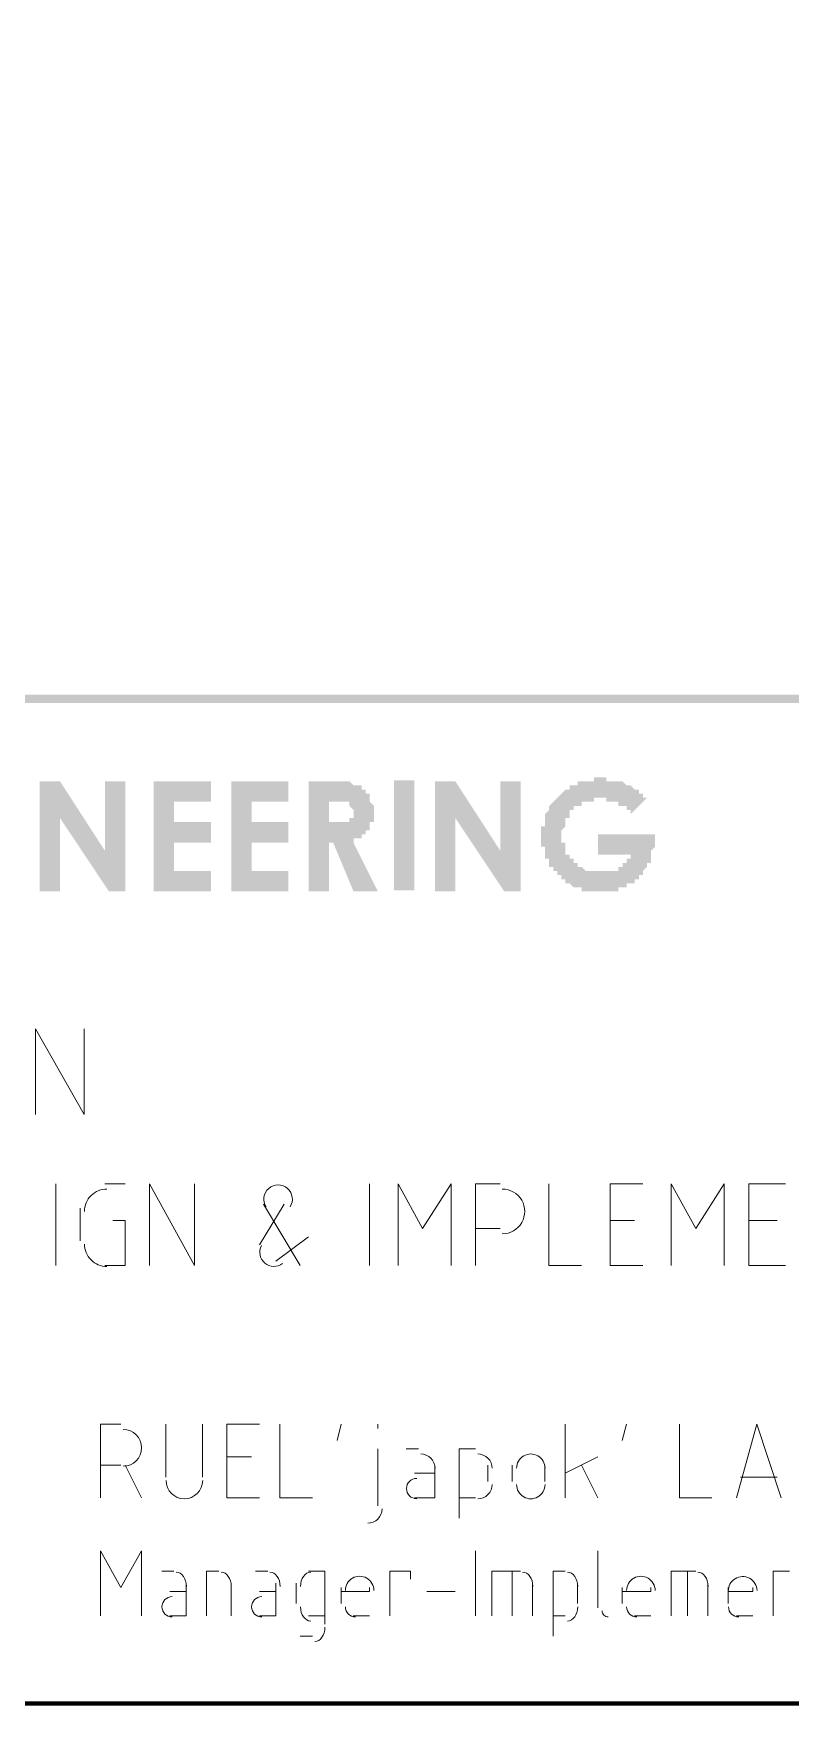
# Model space of a CAD drawing. Header units: millimetres. Extents: x 0.09 to 0.957, y 0.015 to 0.727.
# Drawn here: x 0.16507 to 0.18468, y 0.01506 to 0.05838 of the extents above; entities that cross this region are included whole.
import ezdxf

# ---------------------------------------------------------------- set-up
doc = ezdxf.new("R2010")
doc.units = ezdxf.units.MM
doc.layers.add('PDF_0', color=7, linetype='Continuous')

msp = doc.modelspace()

# ---------------------------------------------------------------- hatches: boundary and pattern name
at = {"layer": 'PDF_0', "true_color": 0x808080, "transparency": 33554559}
for points in [[(0.1652287951660141, 0.0390016064453122), (0.1657567736816391, 0.0390016064453122), (0.1669183264160141, 0.0372064794921872), (0.1669183264160141, 0.0390016064453122), (0.1674463049316391, 0.0390016064453122), (0.1674463049316391, 0.0361505224609372), (0.1670239221191391, 0.0361505224609372), (0.1657567736816391, 0.0380512451171872), (0.1657567736816391, 0.0361505224609372), (0.1652287951660141, 0.0361505224609372)], [(0.1681855957031234, 0.0390016064453122), (0.1696639355468734, 0.0390016064453122), (0.1696639355468734, 0.0384736279296872), (0.1687135742187484, 0.0384736279296872), (0.1687135742187484, 0.0379456494140622), (0.1696639355468734, 0.0379456494140622), (0.1696639355468734, 0.0374176708984372), (0.1687135742187484, 0.0374176708984372), (0.1687135742187484, 0.0366785009765622), (0.1696639355468734, 0.0366785009765622), (0.1696639355468734, 0.0361505224609372), (0.1681855957031234, 0.0361505224609372)], [(0.1701919946289047, 0.0390016064453122), (0.1716703344726547, 0.0390016064453122), (0.1716703344726547, 0.0384736279296872), (0.1707199731445297, 0.0384736279296872), (0.1707199731445297, 0.0379456494140622), (0.1716703344726547, 0.0379456494140622), (0.1716703344726547, 0.0374176708984372), (0.1707199731445297, 0.0374176708984372), (0.1707199731445297, 0.0366785009765622), (0.1716703344726547, 0.0366785009765622), (0.1716703344726547, 0.0361505224609372), (0.1701919946289047, 0.0361505224609372)], [(0.1754719946289046, 0.0390016064453122), (0.1759999731445296, 0.0390016064453122), (0.1771615258789046, 0.0372064794921872), (0.1771615258789046, 0.0390016064453122), (0.1776895043945296, 0.0390016064453122), (0.1776895043945296, 0.0361505224609372), (0.1772671215820296, 0.0361505224609372), (0.1759999731445296, 0.0380512451171872), (0.1759999731445296, 0.0361505224609372), (0.1754719946289046, 0.0361505224609372)], [(0.180963199462889, 0.0385791699218746), (0.180540816650389, 0.0381567871093746), (0.180540816650389, 0.0381567871093746), (0.180540816650389, 0.0382623828124996), (0.180435220947264, 0.0382623828124996), (0.180435220947264, 0.0382623828124996), (0.180435220947264, 0.0382623828124996), (0.180435220947264, 0.0383679785156246), (0.180329625244139, 0.0383679785156246), (0.180329625244139, 0.0383679785156246), (0.180329625244139, 0.0383679785156246), (0.180224029541014, 0.0383679785156246), (0.180224029541014, 0.0384735742187496), (0.180224029541014, 0.0384735742187496), (0.180118433837889, 0.0384735742187496), (0.180118433837889, 0.0384735742187496), (0.180118433837889, 0.0384735742187496), (0.180012838134764, 0.0384735742187496), (0.180012838134764, 0.0384735742187496), (0.180012838134764, 0.0384735742187496), (0.179907242431639, 0.0384735742187496), (0.179907242431639, 0.0384735742187496), (0.179907242431639, 0.0385791699218746), (0.179801646728514, 0.0385791699218746), (0.179801646728514, 0.0385791699218746), (0.179801646728514, 0.0385791699218746), (0.179696051025389, 0.0385791699218746), (0.179696051025389, 0.0385791699218746), (0.179696051025389, 0.0385791699218746), (0.179590455322264, 0.0385791699218746), (0.179590455322264, 0.0385791699218746), (0.179590455322264, 0.0384735742187496), (0.179484859619139, 0.0384735742187496), (0.179484859619139, 0.0384735742187496), (0.179484859619139, 0.0384735742187496), (0.179379263916014, 0.0384735742187496), (0.179379263916014, 0.0384735742187496), (0.179379263916014, 0.0384735742187496), (0.179273668212889, 0.0384735742187496), (0.179273668212889, 0.0384735742187496), (0.179273668212889, 0.0383679785156246), (0.179168072509764, 0.0383679785156246), (0.179168072509764, 0.0383679785156246), (0.179168072509764, 0.0383679785156246), (0.179062476806639, 0.0383679785156246), (0.179062476806639, 0.0382623828124996), (0.179062476806639, 0.0382623828124996), (0.179062476806639, 0.0382623828124996), (0.178956881103514, 0.0382623828124996), (0.178956881103514, 0.0381567871093746), (0.178956881103514, 0.0381567871093746), (0.178956881103514, 0.0381567871093746), (0.178956881103514, 0.0380511914062496), (0.178851285400389, 0.0380511914062496), (0.178851285400389, 0.0380511914062496), (0.178851285400389, 0.0379455957031246), (0.178851285400389, 0.0379455957031246), (0.178851285400389, 0.0379455957031246), (0.178851285400389, 0.0378399999999996), (0.178851285400389, 0.0378399999999996), (0.178851285400389, 0.0378399999999996), (0.178745689697264, 0.0377344042968746), (0.178745689697264, 0.0377344042968746), (0.178745689697264, 0.0377344042968746), (0.178745689697264, 0.0376288085937496), (0.178745689697264, 0.0376288085937496), (0.178745689697264, 0.0376288085937496), (0.178745689697264, 0.0375232128906246), (0.178745689697264, 0.0375232128906246), (0.178745689697264, 0.0375232128906246), (0.178745689697264, 0.0374176171874996), (0.178745689697264, 0.0374176171874996), (0.178851285400389, 0.0374176171874996), (0.178851285400389, 0.0373120214843746), (0.178851285400389, 0.0373120214843746), (0.178851285400389, 0.0373120214843746), (0.178851285400389, 0.0372064257812496), (0.178851285400389, 0.0372064257812496), (0.178851285400389, 0.0372064257812496), (0.178851285400389, 0.0371008300781246), (0.178956881103514, 0.0371008300781246), (0.178956881103514, 0.0371008300781246), (0.178956881103514, 0.0369952343749996), (0.178956881103514, 0.0369952343749996), (0.179062476806639, 0.0369952343749996), (0.179062476806639, 0.0369952343749996), (0.179062476806639, 0.0368896386718746), (0.179062476806639, 0.0368896386718746), (0.179062476806639, 0.0368896386718746), (0.179168072509764, 0.0368896386718746), (0.179168072509764, 0.0368896386718746), (0.179168072509764, 0.0367840429687496), (0.179168072509764, 0.0367840429687496), (0.179273668212889, 0.0367840429687496), (0.179273668212889, 0.0367840429687496), (0.179273668212889, 0.0367840429687496), (0.179379263916014, 0.0366784472656246), (0.179379263916014, 0.0366784472656246), (0.179379263916014, 0.0366784472656246), (0.179484859619139, 0.0366784472656246), (0.179484859619139, 0.0366784472656246), (0.179484859619139, 0.0366784472656246), (0.179590455322264, 0.0366784472656246), (0.179590455322264, 0.0366784472656246), (0.179590455322264, 0.0366784472656246), (0.179696051025389, 0.0366784472656246), (0.179696051025389, 0.0366784472656246), (0.179801646728514, 0.0366784472656246), (0.179801646728514, 0.0366784472656246), (0.179801646728514, 0.0366784472656246), (0.179907242431639, 0.0366784472656246), (0.179907242431639, 0.0366784472656246), (0.179907242431639, 0.0366784472656246), (0.180012838134764, 0.0366784472656246), (0.180012838134764, 0.0366784472656246), (0.180012838134764, 0.0366784472656246), (0.180118433837889, 0.0366784472656246), (0.180118433837889, 0.0366784472656246), (0.180118433837889, 0.0366784472656246), (0.180224029541014, 0.0366784472656246), (0.180224029541014, 0.0367840429687496), (0.180224029541014, 0.0367840429687496), (0.180224029541014, 0.0367840429687496), (0.180329625244139, 0.0367840429687496), (0.180329625244139, 0.0367840429687496), (0.180329625244139, 0.0368896386718746), (0.180329625244139, 0.0368896386718746), (0.180435220947264, 0.0368896386718746), (0.180435220947264, 0.0368896386718746), (0.180435220947264, 0.0369952343749996), (0.180435220947264, 0.0369952343749996), (0.180540816650389, 0.0369952343749996), (0.180540816650389, 0.0371008300781246), (0.180540816650389, 0.0371008300781246), (0.180540816650389, 0.0371008300781246), (0.179696051025389, 0.0371008300781246), (0.179696051025389, 0.0376288085937496), (0.181174390869139, 0.0376288085937496), (0.181174390869139, 0.0375232128906246), (0.181174390869139, 0.0374176171874996), (0.181174390869139, 0.0374176171874996), (0.181174390869139, 0.0374176171874996), (0.181174390869139, 0.0373120214843746), (0.181174390869139, 0.0373120214843746), (0.181174390869139, 0.0373120214843746), (0.1810687951660139, 0.0372064257812496), (0.1810687951660139, 0.0372064257812496), (0.1810687951660139, 0.0372064257812496), (0.1810687951660139, 0.0371008300781246), (0.1810687951660139, 0.0371008300781246), (0.1810687951660139, 0.0371008300781246), (0.1810687951660139, 0.0369952343749996), (0.1810687951660139, 0.0369952343749996), (0.1810687951660139, 0.0368896386718746), (0.180963199462889, 0.0368896386718746), (0.180963199462889, 0.0368896386718746), (0.180963199462889, 0.0367840429687496), (0.180963199462889, 0.0367840429687496), (0.180963199462889, 0.0367840429687496), (0.180963199462889, 0.0367840429687496), (0.180857603759764, 0.0366784472656246), (0.180857603759764, 0.0366784472656246), (0.180857603759764, 0.0366784472656246), (0.180857603759764, 0.0365728515624996), (0.180752008056639, 0.0365728515624996), (0.180752008056639, 0.0365728515624996), (0.180752008056639, 0.0365728515624996), (0.180752008056639, 0.0364672558593746), (0.180646412353514, 0.0364672558593746), (0.180646412353514, 0.0364672558593746), (0.180646412353514, 0.0364672558593746), (0.180646412353514, 0.0363616601562496), (0.180540816650389, 0.0363616601562496), (0.180540816650389, 0.0363616601562496), (0.180540816650389, 0.0363616601562496), (0.180435220947264, 0.0363616601562496), (0.180435220947264, 0.0362560644531246), (0.180435220947264, 0.0362560644531246), (0.180435220947264, 0.0362560644531246), (0.180329625244139, 0.0362560644531246), (0.180329625244139, 0.0362560644531246), (0.180329625244139, 0.0362560644531246), (0.180224029541014, 0.0362560644531246), (0.180224029541014, 0.0361504687499996), (0.180224029541014, 0.0361504687499996), (0.180118433837889, 0.0361504687499996), (0.180118433837889, 0.0361504687499996), (0.180118433837889, 0.0361504687499996), (0.180012838134764, 0.0361504687499996), (0.180012838134764, 0.0361504687499996), (0.180012838134764, 0.0361504687499996), (0.179907242431639, 0.0361504687499996), (0.179907242431639, 0.0361504687499996), (0.179801646728514, 0.0361504687499996), (0.179801646728514, 0.0361504687499996), (0.179801646728514, 0.0361504687499996), (0.179801646728514, 0.0361504687499996), (0.179696051025389, 0.0361504687499996), (0.179696051025389, 0.0361504687499996), (0.179590455322264, 0.0361504687499996), (0.179590455322264, 0.0361504687499996), (0.179590455322264, 0.0361504687499996), (0.179484859619139, 0.0361504687499996), (0.179484859619139, 0.0361504687499996), (0.179484859619139, 0.0361504687499996), (0.179379263916014, 0.0361504687499996), (0.179379263916014, 0.0361504687499996), (0.179379263916014, 0.0361504687499996), (0.179273668212889, 0.0361504687499996), (0.179273668212889, 0.0362560644531246), (0.179168072509764, 0.0362560644531246), (0.179168072509764, 0.0362560644531246), (0.179168072509764, 0.0362560644531246), (0.179062476806639, 0.0362560644531246), (0.179062476806639, 0.0362560644531246), (0.179062476806639, 0.0362560644531246), (0.179062476806639, 0.0362560644531246), (0.178956881103514, 0.0363616601562496), (0.178956881103514, 0.0363616601562496), (0.178956881103514, 0.0363616601562496), (0.178851285400389, 0.0363616601562496), (0.178851285400389, 0.0363616601562496), (0.178851285400389, 0.0364672558593746), (0.178745689697264, 0.0364672558593746), (0.178745689697264, 0.0364672558593746), (0.178745689697264, 0.0364672558593746), (0.178745689697264, 0.0365728515624996), (0.178640093994139, 0.0365728515624996), (0.178640093994139, 0.0365728515624996), (0.178640093994139, 0.0365728515624996), (0.178640093994139, 0.0366784472656246), (0.178534498291014, 0.0366784472656246), (0.178534498291014, 0.0366784472656246), (0.178534498291014, 0.0366784472656246), (0.178534498291014, 0.0367840429687496), (0.178534498291014, 0.0367840429687496), (0.178428902587889, 0.0367840429687496), (0.178428902587889, 0.0368896386718746), (0.178428902587889, 0.0368896386718746), (0.178428902587889, 0.0368896386718746), (0.178428902587889, 0.0369952343749996), (0.178428902587889, 0.0369952343749996), (0.178323306884764, 0.0369952343749996), (0.178323306884764, 0.0371008300781246), (0.178323306884764, 0.0371008300781246), (0.178323306884764, 0.0371008300781246), (0.178323306884764, 0.0372064257812496), (0.178323306884764, 0.0372064257812496), (0.178323306884764, 0.0372064257812496), (0.178323306884764, 0.0373120214843746), (0.178323306884764, 0.0373120214843746), (0.178217711181639, 0.0373120214843746), (0.178217711181639, 0.0374176171874996), (0.178217711181639, 0.0374176171874996), (0.178217711181639, 0.0375232128906246), (0.178217711181639, 0.0375232128906246), (0.178217711181639, 0.0375232128906246), (0.178217711181639, 0.0376288085937496), (0.178217711181639, 0.0376288085937496), (0.178217711181639, 0.0376288085937496), (0.178217711181639, 0.0377344042968746), (0.178217711181639, 0.0377344042968746), (0.178217711181639, 0.0377344042968746), (0.178217711181639, 0.0378399999999996), (0.178217711181639, 0.0378399999999996), (0.178323306884764, 0.0378399999999996), (0.178323306884764, 0.0379455957031246), (0.178323306884764, 0.0379455957031246), (0.178323306884764, 0.0379455957031246), (0.178323306884764, 0.0380511914062496), (0.178323306884764, 0.0380511914062496), (0.178323306884764, 0.0380511914062496), (0.178323306884764, 0.0381567871093746), (0.178323306884764, 0.0381567871093746), (0.178323306884764, 0.0381567871093746), (0.178428902587889, 0.0382623828124996), (0.178428902587889, 0.0382623828124996), (0.178428902587889, 0.0382623828124996), (0.178428902587889, 0.0383679785156246), (0.178428902587889, 0.0383679785156246), (0.178428902587889, 0.0383679785156246), (0.178534498291014, 0.0384735742187496), (0.178534498291014, 0.0384735742187496), (0.178534498291014, 0.0384735742187496), (0.178534498291014, 0.0384735742187496), (0.178640093994139, 0.0385791699218746), (0.178640093994139, 0.0385791699218746), (0.178640093994139, 0.0385791699218746), (0.178640093994139, 0.0385791699218746), (0.178745689697264, 0.0386847656249996), (0.178745689697264, 0.0386847656249996), (0.178745689697264, 0.0386847656249996), (0.178745689697264, 0.0386847656249996), (0.178851285400389, 0.0387903613281246), (0.178851285400389, 0.0387903613281246), (0.178851285400389, 0.0387903613281246), (0.178851285400389, 0.0387903613281246), (0.178956881103514, 0.0387903613281246), (0.178956881103514, 0.0388959570312496), (0.178956881103514, 0.0388959570312496), (0.179062476806639, 0.0388959570312496), (0.179062476806639, 0.0388959570312496), (0.179062476806639, 0.0388959570312496), (0.179168072509764, 0.0388959570312496), (0.179168072509764, 0.0390015527343746), (0.179168072509764, 0.0390015527343746), (0.179273668212889, 0.0390015527343746), (0.179273668212889, 0.0390015527343746), (0.179273668212889, 0.0390015527343746), (0.179379263916014, 0.0390015527343746), (0.179379263916014, 0.0390015527343746), (0.179379263916014, 0.0390015527343746), (0.179484859619139, 0.0390015527343746), (0.179484859619139, 0.0390015527343746), (0.179484859619139, 0.0390015527343746), (0.179590455322264, 0.0390015527343746), (0.179590455322264, 0.0390015527343746), (0.179590455322264, 0.0391071484374996), (0.179696051025389, 0.0391071484374996), (0.179696051025389, 0.0391071484374996), (0.179696051025389, 0.0391071484374996), (0.179801646728514, 0.0391071484374996), (0.179801646728514, 0.0391071484374996), (0.179907242431639, 0.0391071484374996), (0.179907242431639, 0.0390015527343746), (0.179907242431639, 0.0390015527343746), (0.180012838134764, 0.0390015527343746), (0.180012838134764, 0.0390015527343746), (0.180012838134764, 0.0390015527343746), (0.180118433837889, 0.0390015527343746), (0.180118433837889, 0.0390015527343746), (0.180118433837889, 0.0390015527343746), (0.180224029541014, 0.0390015527343746), (0.180224029541014, 0.0390015527343746), (0.180329625244139, 0.0390015527343746), (0.180329625244139, 0.0390015527343746), (0.180329625244139, 0.0390015527343746), (0.180435220947264, 0.0388959570312496), (0.180435220947264, 0.0388959570312496), (0.180435220947264, 0.0388959570312496), (0.180435220947264, 0.0388959570312496), (0.180435220947264, 0.0388959570312496), (0.180540816650389, 0.0388959570312496), (0.180540816650389, 0.0388959570312496), (0.180540816650389, 0.0388959570312496), (0.180646412353514, 0.0387903613281246), (0.180646412353514, 0.0387903613281246), (0.180646412353514, 0.0387903613281246), (0.180752008056639, 0.0387903613281246), (0.180752008056639, 0.0386847656249996), (0.180752008056639, 0.0386847656249996), (0.180752008056639, 0.0386847656249996), (0.180857603759764, 0.0386847656249996), (0.180857603759764, 0.0385791699218746), (0.180857603759764, 0.0385791699218746), (0.180963199462889, 0.0385791699218746), (0.180963199462889, 0.0385791699218746)]]:
    msp.add_hatch(color=8, dxfattribs=at).paths.add_polyline_path(points)
h = msp.add_hatch(color=8, dxfattribs=at)
h.paths.add_polyline_path([(0.1721983935546859, 0.0390016064453122), (0.1727263720703109, 0.0390016064453122), (0.1728319677734359, 0.0390016064453122), (0.1728319677734359, 0.0390016064453122), (0.1729375634765609, 0.0390016064453122), (0.1729375634765609, 0.0390016064453122), (0.1730431591796859, 0.0390016064453122), (0.1730431591796859, 0.0390016064453122), (0.1731487548828109, 0.0390016064453122), (0.1731487548828109, 0.0390016064453122), (0.1731487548828109, 0.0390016064453122), (0.1732543505859359, 0.0390016064453122), (0.1732543505859359, 0.0390016064453122), (0.1732543505859359, 0.0390016064453122), (0.1733599462890609, 0.0388960107421872), (0.1733599462890609, 0.0388960107421872), (0.1733599462890609, 0.0388960107421872), (0.1733599462890609, 0.0388960107421872), (0.1734655419921859, 0.0388960107421872), (0.1734655419921859, 0.0388960107421872), (0.1734655419921859, 0.0388960107421872), (0.1734655419921859, 0.0388960107421872), (0.1735711376953109, 0.0388960107421872), (0.1735711376953109, 0.0387904150390622), (0.1735711376953109, 0.0387904150390622), (0.1735711376953109, 0.0387904150390622), (0.1736767333984359, 0.0387904150390622), (0.1736767333984359, 0.0386848193359372), (0.1736767333984359, 0.0386848193359372), (0.1736767333984359, 0.0386848193359372), (0.1737823291015609, 0.0386848193359372), (0.1737823291015609, 0.0386848193359372), (0.1737823291015609, 0.0385792236328122), (0.1737823291015609, 0.0385792236328122), (0.1737823291015609, 0.0385792236328122), (0.1737823291015609, 0.0384736279296872), (0.1737823291015609, 0.0384736279296872), (0.1737823291015609, 0.0384736279296872), (0.1738879248046859, 0.0383680322265622), (0.1738879248046859, 0.0383680322265622), (0.1738879248046859, 0.0383680322265622), (0.1738879248046859, 0.0382624365234372), (0.1738879248046859, 0.0382624365234372), (0.1738879248046859, 0.0381568408203122), (0.1738879248046859, 0.0381568408203122), (0.1738879248046859, 0.0381568408203122), (0.1738879248046859, 0.0380512451171872), (0.1738879248046859, 0.0380512451171872), (0.1738879248046859, 0.0380512451171872), (0.1738879248046859, 0.0379456494140622), (0.1737823291015609, 0.0379456494140622), (0.1737823291015609, 0.0379456494140622), (0.1737823291015609, 0.0378400537109372), (0.1737823291015609, 0.0378400537109372), (0.1737823291015609, 0.0378400537109372), (0.1737823291015609, 0.0377344580078122), (0.1737823291015609, 0.0377344580078122), (0.1736767333984359, 0.0377344580078122), (0.1736767333984359, 0.0377344580078122), (0.1736767333984359, 0.0376288623046872), (0.1736767333984359, 0.0376288623046872), (0.1736767333984359, 0.0376288623046872), (0.1735711376953109, 0.0376288623046872), (0.1735711376953109, 0.0375232666015622), (0.1735711376953109, 0.0375232666015622), (0.1734655419921859, 0.0375232666015622), (0.1734655419921859, 0.0375232666015622), (0.1734655419921859, 0.0375232666015622), (0.1733599462890609, 0.0375232666015622), (0.1733599462890609, 0.0374176708984372), (0.1733599462890609, 0.0374176708984372), (0.1739935205078109, 0.0361505224609372), (0.1733599462890609, 0.0361505224609372), (0.1728319677734359, 0.0374176708984372), (0.1727263720703109, 0.0374176708984372), (0.1727263720703109, 0.0361505224609372), (0.1721983935546859, 0.0361505224609372)], flags=0)
h.paths.add_polyline_path([(0.1727263720703109, 0.0379456494140622), (0.1729375634765609, 0.0379456494140622), (0.1729375634765609, 0.0379456494140622), (0.1730431591796859, 0.0379456494140622), (0.1730431591796859, 0.0379456494140622), (0.1730431591796859, 0.0379456494140622), (0.1731487548828109, 0.0379456494140622), (0.1731487548828109, 0.0379456494140622), (0.1731487548828109, 0.0379456494140622), (0.1732543505859359, 0.0379456494140622), (0.1732543505859359, 0.0379456494140622), (0.1732543505859359, 0.0379456494140622), (0.1732543505859359, 0.0379456494140622), (0.1732543505859359, 0.0380512451171872), (0.1733599462890609, 0.0380512451171872), (0.1733599462890609, 0.0380512451171872), (0.1733599462890609, 0.0381568408203122), (0.1733599462890609, 0.0381568408203122), (0.1733599462890609, 0.0381568408203122), (0.1733599462890609, 0.0382624365234372), (0.1733599462890609, 0.0382624365234372), (0.1733599462890609, 0.0382624365234372), (0.1732543505859359, 0.0383680322265622), (0.1732543505859359, 0.0383680322265622), (0.1732543505859359, 0.0383680322265622), (0.1732543505859359, 0.0383680322265622), (0.1732543505859359, 0.0384736279296872), (0.1731487548828109, 0.0384736279296872), (0.1731487548828109, 0.0384736279296872), (0.1731487548828109, 0.0384736279296872), (0.1731487548828109, 0.0384736279296872), (0.1730431591796859, 0.0384736279296872), (0.1730431591796859, 0.0384736279296872), (0.1730431591796859, 0.0384736279296872), (0.1729375634765609, 0.0384736279296872), (0.1729375634765609, 0.0384736279296872), (0.1728319677734359, 0.0384736279296872), (0.1727263720703109, 0.0384736279296872)], flags=0)

# ---------------------------------------------------------------- linework, layer by layer
at = {"layer": 'PDF_0', "lineweight": 0, "const_width": 0.000105595703125}
msp.add_lwpolyline([(0.9565052685546787, 0.7268272021484308), (0.9565052685546787, 0.0151121630859374), (0.0903037158203117, 0.0151121630859374), (0.0903037158203117, 0.7268272021484308)], close=True, dxfattribs=at)
at = {"layer": 'PDF_0', "lineweight": 9}
for points in [[(0.1651182714843735, 0.0303707421874997), (0.1651182714843735, 0.0325882519531247), (0.1663854199218735, 0.0303707421874997), (0.1663854199218735, 0.0325882519531247)], [(0.1656462499999985, 0.0264637011718748), (0.1656462499999985, 0.0285756152343747)], [(0.1669133984374985, 0.0285756152343747), (0.1674413769531234, 0.0285756152343747)], [(0.1680749511718734, 0.0264637011718748), (0.1680749511718734, 0.0285756152343747), (0.1692365039062484, 0.0264637011718748), (0.1692365039062484, 0.0285756152343747)], [(0.1737771191406234, 0.0264637011718748), (0.1737771191406234, 0.0285756152343747)], [(0.1745162890624984, 0.0264637011718748), (0.1745162890624984, 0.0285756152343747), (0.1751498632812484, 0.0274140624999998), (0.1758890332031234, 0.0285756152343747), (0.1758890332031234, 0.0264637011718748)], [(0.1765226074218734, 0.0264637011718748), (0.1765226074218734, 0.0285756152343747), (0.1771561816406233, 0.0285756152343747)], [(0.1784233300781234, 0.0285756152343747), (0.1784233300781234, 0.0264637011718748), (0.1792680957031234, 0.0264637011718748)], [(0.1808520312499983, 0.0264637011718748), (0.1800072656249983, 0.0264637011718748), (0.1800072656249983, 0.0285756152343747), (0.1808520312499983, 0.0285756152343747)], [(0.1815912011718733, 0.0264637011718748), (0.1815912011718733, 0.0285756152343747), (0.1822247753906233, 0.0274140624999998), (0.1829639453124983, 0.0285756152343747), (0.1829639453124983, 0.0264637011718748)], [(0.1845478808593733, 0.0264637011718748), (0.1835975195312483, 0.0264637011718748), (0.1835975195312483, 0.0285756152343747), (0.1845478808593733, 0.0285756152343747)], [(0.1662798242187485, 0.0270972753906248), (0.1662798242187485, 0.0279420410156247)], [(0.1709260351562484, 0.0269916796874997), (0.1715596093749984, 0.0280476367187498)], [(0.1710316308593734, 0.0280476367187498), (0.1719819921874984, 0.0264637011718748)], [(0.1671245898437484, 0.0276252539062497), (0.1674413769531234, 0.0276252539062497), (0.1674413769531234, 0.0264637011718748), (0.1669133984374985, 0.0264637011718748)], [(0.1771561816406233, 0.0274140624999998), (0.1765226074218734, 0.0274140624999998)], [(0.1806408398437483, 0.0276252539062497), (0.1800072656249983, 0.0276252539062497)], [(0.1843366894531233, 0.0276252539062497), (0.1835975195312483, 0.0276252539062497)], [(0.1721931835937484, 0.0272028710937498), (0.1713484179687484, 0.0265692968749998)], [(0.1668078027343734, 0.0204447460937498), (0.1668078027343734, 0.0223454687499998), (0.1673357812499985, 0.0223454687499998)], [(0.1684973339843734, 0.0223454687499998), (0.1684973339843734, 0.0209727246093748)], [(0.1694476953124985, 0.0209727246093748), (0.1694476953124985, 0.0223454687499998)], [(0.1709260351562484, 0.0204447460937498), (0.1700812695312484, 0.0204447460937498), (0.1700812695312484, 0.0223454687499998), (0.1709260351562484, 0.0223454687499998)], [(0.1714540136718734, 0.0223454687499998), (0.1714540136718734, 0.0204447460937498), (0.1722987792968734, 0.0204447460937498)], [(0.1729323535156234, 0.0219230859374998), (0.1730379492187484, 0.0223454687499998)], [(0.1739883105468734, 0.0222398730468748), (0.1739883105468734, 0.0223454687499998)], [(0.1788457128906233, 0.0204447460937498), (0.1788457128906233, 0.0223454687499998)], [(0.1803240527343733, 0.0219230859374998), (0.1804296484374983, 0.0223454687499998)], [(0.1818023925781233, 0.0223454687499998), (0.1818023925781233, 0.0204447460937498), (0.1826471582031233, 0.0204447460937498)], [(0.1832807324218733, 0.0204447460937498), (0.1838087109374983, 0.0223454687499998), (0.1844422851562483, 0.0204447460937498)], [(0.1739883105468734, 0.0202335546874998), (0.1739883105468734, 0.0217118945312498)], [(0.1747274804687484, 0.0217118945312498), (0.1750442675781234, 0.0217118945312498)], [(0.1761002246093734, 0.0199167675781248), (0.1761002246093734, 0.0217118945312498), (0.1765226074218734, 0.0217118945312498)], [(0.1673357812499985, 0.0212895117187498), (0.1668078027343734, 0.0212895117187498)], [(0.1674413769531234, 0.0212895117187498), (0.1678637597656234, 0.0204447460937498)], [(0.1707148437499984, 0.0215007031249999), (0.1700812695312484, 0.0215007031249999)], [(0.1754666503906234, 0.0212895117187498), (0.1754666503906234, 0.0204447460937498), (0.1749386718749984, 0.0204447460937498)], [(0.1768393945312483, 0.0212895117187498), (0.1768393945312483, 0.0208671289062498)], [(0.1774729687499984, 0.0208671289062498), (0.1774729687499984, 0.0212895117187498)], [(0.1783177343749984, 0.0212895117187498), (0.1783177343749984, 0.0208671289062498)], [(0.1796904785156233, 0.0215007031249999), (0.1788457128906233, 0.0210783203124998)], [(0.1792680957031234, 0.0212895117187498), (0.1796904785156233, 0.0204447460937498)], [(0.1749386718749984, 0.0210783203124998), (0.1754666503906234, 0.0210783203124998)], [(0.1843366894531233, 0.0209727246093748), (0.1833863281249983, 0.0209727246093748)], [(0.1765226074218734, 0.0204447460937498), (0.1761002246093734, 0.0204447460937498)], [(0.1668078027343734, 0.0173824707031248), (0.1668078027343734, 0.0190720019531249), (0.1673357812499985, 0.0181216406249999), (0.1678637597656234, 0.0190720019531249), (0.1678637597656234, 0.0173824707031248)], [(0.1765226074218734, 0.0173824707031248), (0.1765226074218734, 0.0190720019531249)], [(0.1796904785156233, 0.0175936621093749), (0.1796904785156233, 0.0190720019531249)], [(0.1683917382812484, 0.0185440234374998), (0.1687085253906234, 0.0185440234374998)], [(0.1690253124999984, 0.0182272363281249), (0.1690253124999984, 0.0173824707031248), (0.1686029296874985, 0.0173824707031248)], [(0.1695532910156234, 0.0173824707031248), (0.1695532910156234, 0.0185440234374998), (0.1698700781249984, 0.0185440234374998)], [(0.1701868652343734, 0.0182272363281249), (0.1701868652343734, 0.0173824707031248)], [(0.1708204394531234, 0.0185440234374998), (0.1711372265624984, 0.0185440234374998)], [(0.1713484179687484, 0.0182272363281249), (0.1713484179687484, 0.0173824707031248), (0.1709260351562484, 0.0173824707031248)], [(0.1718763964843734, 0.0182272363281249), (0.1718763964843734, 0.0176992578124998)], [(0.1726155664062484, 0.0171712792968749), (0.1726155664062484, 0.0185440234374998), (0.1721931835937484, 0.0185440234374998)], [(0.1743050976562484, 0.0173824707031248), (0.1743050976562484, 0.0185440234374998), (0.1748330761718734, 0.0185440234374998), (0.1748330761718734, 0.0183328320312498)], [(0.1769449902343734, 0.0173824707031248), (0.1769449902343734, 0.0185440234374998), (0.1776841601562483, 0.0185440234374998)], [(0.1774729687499984, 0.0173824707031248), (0.1774729687499984, 0.0185440234374998)], [(0.1780009472656233, 0.0182272363281249), (0.1780009472656233, 0.0173824707031248)], [(0.1785289257812483, 0.0168544921874998), (0.1785289257812483, 0.0185440234374998), (0.1788457128906233, 0.0185440234374998)], [(0.1791624999999983, 0.0182272363281249), (0.1791624999999983, 0.0176992578124998)], [(0.1815912011718733, 0.0173824707031248), (0.1815912011718733, 0.0185440234374998), (0.1822247753906233, 0.0185440234374998)], [(0.1820135839843733, 0.0173824707031248), (0.1820135839843733, 0.0185440234374998)], [(0.1825415624999983, 0.0182272363281249), (0.1825415624999983, 0.0173824707031248)], [(0.1842310937499983, 0.0173824707031248), (0.1842310937499983, 0.0185440234374998), (0.1846534765624983, 0.0185440234374998)], [(0.1686029296874985, 0.0180160449218748), (0.1690253124999984, 0.0180160449218748)], [(0.1709260351562484, 0.0180160449218748), (0.1713484179687484, 0.0180160449218748)], [(0.1730379492187484, 0.0176992578124998), (0.1730379492187484, 0.0181216406249999)], [(0.1737771191406234, 0.0181216406249999), (0.1737771191406234, 0.0180160449218748), (0.1730379492187484, 0.0180160449218748)], [(0.1752554589843734, 0.0180160449218748), (0.1759946289062484, 0.0180160449218748)], [(0.1803240527343733, 0.0176992578124998), (0.1803240527343733, 0.0181216406249999)], [(0.1810632226562483, 0.0181216406249999), (0.1810632226562483, 0.0180160449218748), (0.1803240527343733, 0.0180160449218748)], [(0.1830695410156233, 0.0176992578124998), (0.1830695410156233, 0.0181216406249999)], [(0.1721931835937484, 0.0173824707031248), (0.1726155664062484, 0.0173824707031248)], [(0.1737771191406234, 0.0173824707031248), (0.1733547363281234, 0.0173824707031248)], [(0.1788457128906233, 0.0173824707031248), (0.1785289257812483, 0.0173824707031248)], [(0.1810632226562483, 0.0173824707031248), (0.1806408398437483, 0.0173824707031248)], [(0.1837031152343733, 0.0173824707031248), (0.1832807324218733, 0.0173824707031248)], [(0.1719819921874984, 0.0168544921874998), (0.1722987792968734, 0.0168544921874998)]]:
    msp.add_lwpolyline(points, dxfattribs=at)
msp.add_lwpolyline([(0.1837031152343733, 0.0181216406249999), (0.1837031152343733, 0.0180160449218748), (0.1830695410156233, 0.0180160449218748, -1.000001234819225), (0.183814390869139, 0.0180399999999998)], format="xyb", dxfattribs=at)
for centre, radius, start, end in [((0.1669712043099672, 0.027860830602139), 0.0005807758431735, 89.99994830383132, 180.0000516960272), ((0.1714063983723544, 0.0281776173414663), 0.0003695855785905, 327.0025052601007, 212.9974947400995), ((0.1772144048208866, 0.027860829554112), 0.0005807758431749, 269.9999483040695, 90.00005169602903), ((0.166971204309969, 0.0270160102181732), 0.0005807758431739, 179.9999483039901, 270.0000516959879), ((0.1713008035008059, 0.026804819106029), 0.0003695850744333, 151.9628904686081, 307.0458432933922), ((0.1673936008884228, 0.0217360109279817), 0.0004751808498569, 270.0000224024891, 89.99997759764807), ((0.1751023966966019, 0.0212079789719949), 0.0003695845045686, 359.9999292500719, 90.00007074978826), ((0.176580803679025, 0.0212079789719963), 0.0003695845045674, 359.999929249853, 90.00007074998187), ((0.1779536015305888, 0.0212079789719949), 0.0003695845045661, 359.9999292500697, 180.000070750105), ((0.1689776039455573, 0.0208911915920433), 0.0004751808498557, 180.0000224023736, 359.9999775975677), ((0.1749968007905442, 0.0206799997465621), 0.0002639895112503, 90.00005500536678, 269.9999449941633), ((0.1765808036790259, 0.0207855952467541), 0.0003695845045671, 269.9999292498761, 7.07500324726e-05), ((0.1779536006178461, 0.0207855952467543), 0.0003695845045668, 179.9999292500089, 7.07498722008e-05), ((0.1737295988450413, 0.0201520210280038), 0.0003695845045668, 269.9999292499234, 7.07500765174e-05), ((0.1735183940110557, 0.0180400004563701), 0.000369584504568, 359.9999292500455, 180.0000707501277), ((0.1808048063645717, 0.0180400004563696), 0.0003695845045676, 359.9999292501101, 180.0000707500641), ((0.1686608034760916, 0.0176176169340636), 0.0002639895112489, 90.00005500545112, 269.999944994344), ((0.1709840029389828, 0.0176176169340619), 0.0002639895112506, 90.00005500558365, 269.9999449938562), ((0.1734127981049994, 0.017617617440939), 0.0002639895112511, 180.0000550059352, 269.9999449941874), ((0.1799599996112736, 0.0175120210956511), 0.0001583931659633, 179.9998593864249, 270.0001406139315), ((0.1806991970307802, 0.017617617440939), 0.0002639895112507, 180.0000550059315, 269.9999449942718), ((0.1833391970307802, 0.0176176174409388), 0.0002639895112508, 180.0000550058916, 269.9999449942658)]:
    msp.add_arc(centre, radius, start, end, dxfattribs=at)
for points in [[(0.1690303881835922, 0.0181455957031248), (0.1690303881835922, 0.0183497121972654), (0.1689121959690414, 0.0185151806640623), (0.1687663989257797, 0.0185151806640623)], [(0.1701919946289047, 0.0181455957031248), (0.1701919946289047, 0.0183497121972654), (0.1700738024143539, 0.0185151806640623), (0.1699280053710922, 0.0185151806640623)], [(0.1714591833496078, 0.0181455957031248), (0.1714591833496078, 0.0183497121972654), (0.171340991135057, 0.0185151806640623), (0.1711951940917953, 0.0185151806640623)], [(0.1722512048339828, 0.0185151806640623), (0.172105407790721, 0.0185151806640623), (0.1719872155761703, 0.0183497121972654), (0.1719872155761703, 0.0181455957031248)], [(0.1780063854980452, 0.0181455957031248), (0.1780063854980452, 0.0183497121972654), (0.1778881932834945, 0.0185151806640623), (0.1777423962402327, 0.0185151806640623)], [(0.1791679919433577, 0.0181455957031248), (0.1791679919433577, 0.0183497121972654), (0.179049799728807, 0.0185151806640623), (0.1789040026855452, 0.0185151806640623)], [(0.1825471887207014, 0.0181455957031248), (0.1825471887207014, 0.0183497121972654), (0.1824289965061507, 0.0185151806640623), (0.182283199462889, 0.0185151806640623)], [(0.1719872155761703, 0.0176176171874999), (0.1719872155761703, 0.0174135006933593), (0.172105407790721, 0.0172480322265624), (0.1722512048339828, 0.0172480322265624)], [(0.1789040026855452, 0.0172480322265624), (0.179049799728807, 0.0172480322265624), (0.1791679919433577, 0.0174135006933593), (0.1791679919433577, 0.0176176171874999)], [(0.1723568005371078, 0.0167199999999999), (0.1725025975803695, 0.0167199999999999), (0.1726207897949203, 0.0168854684667968), (0.1726207897949203, 0.0170895849609374)]]:
    msp.add_open_spline(points, degree=3, dxfattribs=at)
at = {"layer": 'PDF_0', "transparency": 33554559}
for points in [[(0.9565580664062412, 0.0410359082031247), (0.9565580664062412, 0.0412470996093747), (0.0902509179687492, 0.0410359082031247)], [(0.9565580664062412, 0.0412470996093747), (0.0902509179687492, 0.0410359082031247), (0.0902509179687492, 0.0412470996093747)]]:
    msp.add_solid(points, dxfattribs=at)
at = {"layer": 'PDF_0', "color": 8, "lineweight": 9, "true_color": 0x808080, "transparency": 33554559}
msp.add_solid([(0.1744106933593734, 0.0390295898437496), (0.1749386718749984, 0.0390295898437496), (0.1744106933593734, 0.0361785058593747), (0.1749386718749984, 0.0361785058593747)], dxfattribs=at)

doc.saveas('drawing.dxf')
